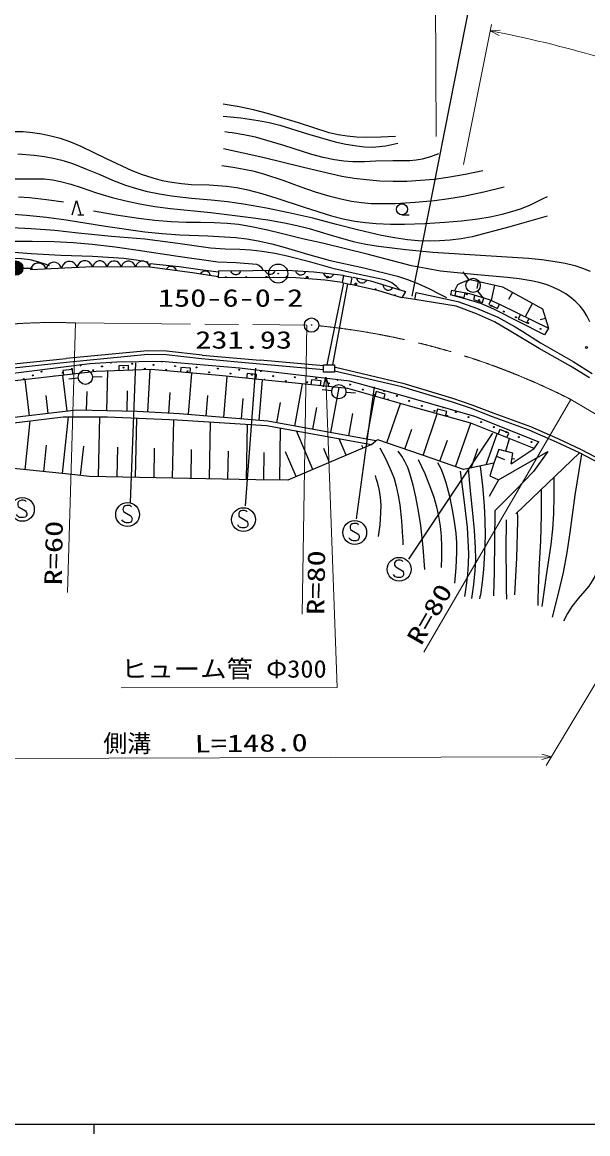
# Model space of a CAD drawing. Units: millimetres, scale not verified. Extents: x 40000 to 680000, y 20000 to 380000.
# Drawn here: x 160534 to 219507, y 204000 to 319906 of the extents above; entities that cross this region are included whole.
import ezdxf
from ezdxf.enums import TextEntityAlignment as Align

# ---------------------------------------------------------------- set-up
doc = ezdxf.new("R2010")
doc.units = ezdxf.units.MM
doc.header["$LTSCALE"] = 1000
doc.linetypes.add('CHAIN', pattern=[18.5, 12, -1.5, 3.5, -1.5])
for name, color, linetype, lineweight in [('M-BGD', 7, 'Continuous', 25), ('M-BGD-HTXT', 7, 'Continuous', 13), ('M-BMK', 2, 'CHAIN', 13), ('M-BMK-SRVR', 3, 'Continuous', 25), ('M-STR-STRC', 7, 'Continuous', 25), ('M-TTL-BAND', 7, 'Continuous', 25)]:
    doc.layers.add(name, color=color, linetype=linetype, lineweight=lineweight)
doc.styles.add('ＭＳ ゴシック', font='')
doc.styles.get('ＭＳ ゴシック').set_extended_font_data('MS Gothic')

# ---------------------------------------------------------------- blocks, each defined once
blk = doc.blocks.new('BUHIN2')
at = {"color": 7, "linetype": 'Continuous', "lineweight": 25}
blk.add_lwpolyline([(26, 894), (-68, 935), (-171, 936), (-301, 906), (-478, 827), (-609, 721), (-696, 579), (-714, 421), (-662, 287), (-618, 204), (-521, 110), (-413, 83), (369, 0), (484, -72), (593, -194), (643, -336), (651, -462), (617, -601), (463, -731), (200, -848), (78, -882), (-53, -879), (-182, -834), (-321, -738)], dxfattribs=at)
blk.add_circle((0, 0), 1244, dxfattribs=at)
blk = doc.blocks.new('BUHIN22')
at = {"color": 7, "linetype": 'Continuous', "lineweight": 25}
blk.add_line((438, -622), (986, -377), dxfattribs=at)
blk.add_lwpolyline([(-114, -868), (-306, 685), (722, -495)], dxfattribs=at)
blk = doc.blocks.new('BUHIN23')
at = {"color": 7, "linetype": 'Continuous', "lineweight": 25}
for radius in [746, 660, 574, 484, 398, 292, 202, 116, 22.5]:
    blk.add_circle((0, 0), radius, dxfattribs=at)
blk = doc.blocks.new('BUHIN25')
at = {"color": 7, "linetype": 'Continuous', "lineweight": 25}
blk.add_circle((0, 0), 746, dxfattribs=at)
blk = doc.blocks.new('BUHIN53')
at = {"color": 7, "linetype": 'Continuous', "lineweight": 25}
blk.add_lwpolyline([(455, 207), (466, 86), (452, -27), (411, -167), (336, -267), (244, -348), (103, -412), (-19, -429), (-144, -420), (-278, -360), (-373, -297), (-455, -207)], dxfattribs=at)
blk = doc.blocks.new('BUHIN67')
at = {"color": 7, "linetype": 'Continuous', "lineweight": 25}
blk.add_lwpolyline([(474, 158), (317, 632), (-632, 317), (-474, -158)], dxfattribs=at)
blk = doc.blocks.new('BUHIN70')
at = {"color": 7, "linetype": 'Continuous', "lineweight": 25}
blk.add_lwpolyline([(430, 254), (176, 685), (-685, 176), (-430, -254)], dxfattribs=at)
blk = doc.blocks.new('BUHIN76')
at = {"color": 7, "linetype": 'Continuous', "lineweight": 25}
blk.add_lwpolyline([(683, 299), (563, 434), (422, 531), (223, 623), (37, 639), (-146, 620), (-357, 527), (-495, 405), (-610, 258), (-677, 49), (-697, -118), (-683, -299)], dxfattribs=at)
blk = doc.blocks.new('BUHIN77')
at = {"color": 7, "linetype": 'Continuous', "lineweight": 25}
blk.add_lwpolyline([(724, 366), (586, 506), (427, 603), (205, 691), (2, 697), (-196, 665), (-420, 551), (-563, 411), (-678, 244), (-739, 13), (-751, -171), (-724, -366)], dxfattribs=at)

msp = doc.modelspace()

# ---------------------------------------------------------------- linework, layer by layer
at = {"layer": 'M-BGD'}
for p, q in [((200133, 299829), (200880, 299830)), ((173841, 294353), (173880, 294747)), ((173880, 294747), (176897, 294433)), ((176897, 294433), (179104, 294119)), ((160610, 294271), (161610, 294271)), ((167878, 294389), (161393, 294071)), ((173841, 294353), (167878, 294389)), ((178296, 293764), (173841, 294353)), ((180960, 293369), (178296, 293764)), ((179104, 294119), (180998, 293862)), ((181007, 293981), (180950, 293236)), ((186712, 293296), (180950, 293236)), ((181007, 293981), (188174, 294042)), ((189063, 293268), (186712, 293296)), ((188174, 294042), (190955, 293871)), ((192131, 293012), (189063, 293268)), ((190955, 293871), (194051, 293529)), ((194051, 293529), (193895, 292759)), ((194042, 293470), (193895, 292759)), ((194942, 293285), (194042, 293470)), ((194795, 292573), (194942, 293285)), ((195026, 293328), (196861, 292928)), ((207113, 293070), (206524, 293878)), ((193895, 292759), (192131, 293012)), ((192349, 284189), (194065, 292724)), ((194467, 292641), (192894, 284194)), ((193895, 292759), (194795, 292573)), ((197722, 291896), (194795, 292573)), ((196861, 292928), (200503, 291812)), ((205917, 292513), (205621, 291913)), ((206347, 292728), (205917, 292513)), ((207254, 293063), (206347, 292728)), ((207254, 293063), (210621, 292300)), ((208095, 292872), (207933, 292157)), ((209779, 292491), (209421, 290910)), ((210621, 292300), (214800, 290034)), ((200102, 291181), (197722, 291896)), ((200503, 291812), (200102, 291181)), ((201464, 290997), (200107, 291189)), ((201464, 290997), (201626, 291720)), ((205799, 290295), (201464, 290997)), ((201626, 291720), (205961, 290783)), ((205289, 291975), (205196, 291470)), ((206732, 291058), (205196, 291470)), ((205289, 291975), (207181, 291620)), ((208342, 290591), (206732, 291058)), ((207181, 291620), (209222, 291003)), ((208022, 291877), (208645, 291095)), ((209222, 291003), (210458, 290424)), ((211665, 291734), (211258, 290983)), ((207887, 289502), (205799, 290295)), ((205961, 290783), (207916, 290090)), ((207916, 290090), (210130, 289165)), ((209710, 289974), (208342, 290591)), ((215010, 287299), (209710, 289974)), ((210458, 290424), (215403, 288010)), ((213755, 290600), (212989, 289188)), ((214800, 290034), (215403, 288010)), ((209779, 288676), (207887, 289502)), ((211323, 287757), (209779, 288676)), ((210130, 289165), (211927, 288144)), ((215101, 289022), (214551, 288858)), ((214443, 285880), (211323, 287757)), ((211927, 288144), (212741, 287653)), ((212741, 287653), (214593, 286469)), ((215403, 288010), (215010, 287299)), ((214593, 286469), (217976, 284516)), ((173602, 285653), (165115, 284827)), ((173617, 285253), (165154, 284429)), ((175585, 285610), (173602, 285653)), ((175558, 285210), (173617, 285253)), ((179240, 284795), (175558, 285210)), ((179280, 285193), (175585, 285610)), ((179280, 285193), (185357, 284659)), ((217713, 284040), (214443, 285880)), ((154669, 283792), (165115, 284827)), ((165154, 284429), (154794, 283303)), ((156665, 282945), (167595, 284311)), ((167595, 284311), (170404, 284486)), ((170404, 284486), (175017, 284575)), ((175017, 284575), (183193, 283855)), ((185321, 284261), (179240, 284795)), ((191963, 283665), (185321, 284261)), ((191959, 284067), (185357, 284659)), ((191958, 284186), (193099, 284196)), ((191965, 283403), (191958, 284186)), ((193099, 284196), (193106, 283413)), ((219682, 282842), (217713, 284040)), ((217976, 284516), (219960, 283282)), ((168237, 283486), (156567, 282149)), ((165216, 279338), (164767, 283089)), ((167869, 282927), (168867, 282978)), ((173992, 283681), (168237, 283486)), ((169355, 279382), (169452, 283528)), ((173618, 279246), (173867, 283677)), ((181073, 283055), (173992, 283681)), ((177857, 278985), (178207, 283308)), ((194499, 281727), (181073, 283055)), ((181546, 278686), (181894, 282974)), ((183193, 283855), (194669, 282529)), ((193106, 283413), (191965, 283403)), ((200101, 281871), (193105, 283534)), ((193197, 283924), (200205, 282257)), ((161289, 278868), (160838, 282638)), ((166374, 282806), (165380, 282695)), ((185235, 278387), (185577, 282609)), ((188970, 277800), (189771, 282195)), ((192720, 277117), (193576, 281818)), ((201054, 279820), (194499, 281727)), ((194669, 282529), (200817, 280823)), ((205290, 280317), (200101, 281871)), ((200205, 282257), (205410, 280699)), ((163252, 279103), (163027, 280983)), ((167250, 279431), (167296, 281408)), ((171460, 279333), (171510, 281466)), ((175829, 279122), (175952, 281310)), ((179702, 278836), (179876, 280990)), ((183391, 278537), (183563, 280664)), ((192802, 281455), (191807, 281558)), ((194296, 281324), (195293, 281254)), ((196469, 276434), (197286, 280916)), ((200817, 280823), (207681, 278828)), ((205410, 280699), (207427, 280027)), ((166197, 279456), (154417, 278046)), ((172513, 279308), (166197, 279456)), ((187095, 278142), (187481, 280262)), ((190845, 277459), (191259, 279732)), ((198551, 276038), (199964, 280137)), ((207309, 278100), (201054, 279820)), ((207291, 279651), (205290, 280317)), ((209570, 278763), (207291, 279651)), ((207427, 280027), (209711, 279137)), ((155643, 277646), (164815, 278753)), ((160832, 273238), (161352, 278335)), ((164742, 272839), (165345, 278754)), ((164815, 278753), (169426, 278756)), ((168498, 272520), (168621, 278755)), ((169426, 278756), (176695, 278458)), ((172352, 272444), (172474, 278631)), ((176935, 279060), (172513, 279308)), ((176206, 272368), (176326, 278473)), ((176695, 278458), (186018, 277861)), ((186158, 278313), (176935, 279060)), ((180060, 272292), (180177, 278235)), ((197407, 276263), (186158, 278313)), ((194595, 276775), (195021, 279113)), ((202328, 274737), (203818, 279060)), ((207681, 278828), (214408, 276139)), ((213400, 277384), (209570, 278763)), ((209711, 279137), (213549, 277755)), ((183914, 272216), (184028, 277989)), ((186018, 277861), (196946, 275862)), ((187389, 272160), (187468, 277596)), ((190842, 273262), (189126, 277293)), ((200440, 275387), (201164, 277489)), ((205724, 273548), (207325, 278093)), ((213926, 275471), (207309, 278100)), ((208909, 273750), (210085, 277088)), ((216235, 276134), (213400, 277384)), ((213549, 277755), (216401, 276498)), ((196946, 275862), (188226, 272148)), ((194330, 274748), (193595, 276475)), ((196946, 275862), (197407, 276263)), ((197607, 276363), (197407, 276263)), ((203272, 274411), (197607, 276363)), ((204090, 274123), (204870, 276340)), ((210976, 275167), (211343, 276497)), ((213926, 275471), (214408, 276139)), ((218654, 274996), (216235, 276134)), ((216401, 276498), (218833, 275354)), ((162787, 273038), (163069, 275807)), ((166627, 272639), (166963, 275697)), ((170425, 272482), (170486, 275596)), ((174279, 272406), (174339, 275479)), ((178133, 272330), (178192, 275344)), ((181987, 272254), (182045, 275183)), ((185715, 272185), (185756, 275030)), ((189098, 272520), (187995, 275111)), ((192586, 274005), (191973, 275444)), ((196074, 275490), (195951, 275778)), ((207331, 273423), (208050, 275466)), ((210249, 275367), (209699, 273913)), ((210198, 272172), (215335, 275139)), ((211703, 274967), (210249, 275367)), ((211503, 273864), (213926, 275471)), ((211503, 273864), (211703, 274967)), ((212006, 268644), (218654, 274996)), ((215335, 275139), (213839, 273049)), ((221490, 273497), (218654, 274996)), ((218833, 275354), (221680, 273848)), ((165719, 272739), (155945, 273737)), ((206541, 273260), (203272, 274411)), ((209699, 273913), (206541, 273260)), ((209699, 273913), (209294, 272595)), ((209974, 274640), (210833, 274315)), ((211603, 274415), (211890, 274363)), ((167534, 272539), (165719, 272739)), ((184877, 272197), (167534, 272539)), ((209294, 272595), (210198, 272172)), ((213839, 273049), (211977, 271100)), ((188226, 272148), (184877, 272197)), ((210198, 272172), (209239, 270449)), ((211977, 271100), (209806, 268959)), ((209806, 268959), (209737, 262622)), ((209737, 262622), (209668, 260096))]:
    msp.add_line(p, q, dxfattribs=at)
for points in [[(199447, 308004), (197933, 307912), (196417, 307879), (195407, 307920), (194401, 308020), (193463, 308173), (192528, 308386), (189336, 309420), (186121, 310398), (184646, 310761), (183149, 311068), (182313, 311219), (181476, 311365)], [(181477, 310124), (183312, 309926), (185144, 309668), (186271, 309451), (187394, 309174), (190267, 308278), (193152, 307442), (194276, 307192), (195418, 307000), (196238, 306916), (197067, 306892), (197763, 306931), (198463, 307030), (199070, 307153), (199684, 307295)], [(157507, 308528), (160639, 308501), (161602, 308418), (162566, 308274), (163529, 308069), (164476, 307806), (165571, 307422), (166639, 306985), (169286, 305689), (171979, 304437), (173052, 304027), (174142, 303674), (175129, 303415), (176128, 303215), (177155, 303078), (178189, 303000), (180011, 302943), (181837, 302825), (182885, 302674), (183924, 302464), (185521, 302045), (187100, 301569), (189934, 300618), (192792, 299725), (193993, 299421), (195215, 299175), (196329, 299016), (197451, 298916), (198919, 298858), (200405, 298860), (202513, 298925), (204607, 299049), (206327, 299202), (208045, 299415), (209324, 299624), (210591, 299893), (211597, 300162), (212583, 300489), (213525, 300871), (214441, 301309), (214867, 301526), (215292, 301747)], [(203941, 306174), (203102, 305870), (202253, 305625), (201610, 305515), (200957, 305465), (199189, 305464), (197422, 305402), (196216, 305341), (195006, 305340), (194055, 305423), (193109, 305566), (191924, 305816), (190749, 306126), (187807, 307047), (184868, 307906), (183650, 308162), (182418, 308361), (182042, 308415), (181655, 308469)], [(215269, 299692), (211375, 298582), (207461, 297530), (206317, 297326), (205154, 297181), (204056, 297103), (202957, 297084), (201829, 297127), (200694, 297231), (199345, 297422), (197996, 297674), (195646, 298218), (193308, 298820), (190833, 299460), (188343, 300041), (185994, 300518), (183621, 300938), (181937, 301175), (180245, 301352), (178173, 301524), (176106, 301756), (174849, 301960), (173594, 302224), (172470, 302520), (171353, 302876), (169989, 303398), (168646, 303977), (167287, 304564), (165902, 305098), (164933, 305404), (163945, 305651), (162864, 305855), (161770, 305999), (160075, 306136)], [(181538, 306755), (185639, 305828), (189740, 304840), (191787, 304327), (193856, 303871), (195146, 303651), (196446, 303491), (197824, 303385), (199206, 303338), (200638, 303350), (202077, 303422), (203491, 303553), (204898, 303744), (206725, 304076), (208552, 304462)], [(210799, 302690), (208680, 302181), (206551, 301731), (205036, 301480), (203510, 301289), (201494, 301105), (199458, 300980), (198195, 300953), (196927, 300986), (195905, 301070), (194880, 301214), (193755, 301440), (192641, 301725), (191125, 302191), (189617, 302719), (187732, 303406), (185827, 304038), (184760, 304326), (183670, 304557), (182519, 304752), (181362, 304922)], [(159779, 303584), (162829, 303562), (163676, 303463), (164522, 303303), (165598, 303014), (166664, 302664), (168272, 302122), (169904, 301637), (171336, 301275), (172781, 300971), (174377, 300707), (175994, 300500), (180191, 300051), (184387, 299543), (186144, 299303), (187889, 299004), (189168, 298727), (190442, 298389), (192734, 297686), (195051, 297039), (196362, 296769), (197686, 296558), (200519, 296216), (203353, 295934), (208326, 295613), (213312, 295292), (214721, 295159), (216114, 294968), (217134, 294775), (218145, 294522), (218968, 294269), (219773, 293959)], [(164846, 301135), (163070, 301394), (161282, 301594), (160138, 301662)], [(159167, 299910), (160991, 299782), (163058, 299565), (165126, 299287), (169213, 298641), (173309, 298054), (175127, 297861), (176960, 297726), (179879, 297628), (182791, 297470), (183972, 297319), (185154, 297107), (186556, 296784), (187942, 296403), (190289, 295710), (192662, 295072), (196163, 294281), (199652, 293430), (200723, 293079), (201784, 292668), (202949, 292144), (204087, 291565), (204422, 291388), (204765, 291205)], [(219735, 288655), (219412, 289288), (219086, 289801), (218704, 290288), (218260, 290752), (217771, 291174), (217210, 291577), (216608, 291935), (215951, 292254), (215265, 292520), (214440, 292768), (213602, 292957), (212367, 293153), (211108, 293292), (207638, 293598), (204164, 293964), (202646, 294210), (201128, 294517), (196498, 295716), (191861, 296854), (189766, 297317), (187682, 297839), (185984, 298257), (184273, 298615), (183099, 298805), (181919, 298935), (180533, 299001), (179134, 299007), (177604, 299015), (176077, 299083), (174375, 299230), (172669, 299438), (170325, 299793), (167979, 300191)], [(199947, 291982), (199530, 292379), (199075, 292728), (198709, 292918), (198305, 293058), (195661, 293598), (193048, 294194), (190625, 294887), (188174, 295525), (186861, 295797), (185539, 296009), (184388, 296135), (183231, 296201), (181702, 296247), (180168, 296354), (176744, 296845), (173314, 297276), (169840, 297570), (166358, 297926), (163922, 298176), (161474, 298367), (159441, 298454)], [(159297, 297071), (161586, 297080), (163874, 297030), (165859, 296923), (167842, 296756), (170227, 296485), (172614, 296153), (176764, 295512), (180921, 294932), (182845, 294835), (184970, 294662), (185205, 294561), (185407, 294410), (185537, 294236), (185637, 294020)], [(145375, 295964), (147930, 295974), (150494, 296044), (152689, 296154), (154884, 296203), (156638, 296144), (158392, 296024), (161473, 295794), (164564, 295625), (167850, 295495), (171143, 295305), (172400, 295137), (173650, 294914)], [(145316, 295077), (149380, 295075), (153448, 295134), (156530, 295252), (159632, 295311), (160473, 295264), (161314, 295157), (162003, 295006), (162678, 294796), (163007, 294678), (163345, 294554)], [(175573, 294124), (175628, 294233), (175700, 294321), (175809, 294418), (175926, 294463), (176047, 294482), (176200, 294462), (176312, 294412), (176413, 294338), (176496, 294216), (176542, 294112), (176564, 293993)], [(179134, 293640), (179190, 293748), (179264, 293835), (179374, 293930), (179491, 293973), (179613, 293991), (179766, 293968), (179877, 293916), (179977, 293841), (180058, 293718), (180103, 293612), (180123, 293493)], [(190064, 293926), (190017, 293813), (189951, 293720), (189849, 293616), (189736, 293563), (189616, 293535), (189462, 293544), (189347, 293587), (189240, 293653), (189150, 293769), (189096, 293870), (189066, 293987)], [(193000, 293645), (192948, 293535), (192877, 293445), (192771, 293346), (192655, 293298), (192534, 293276), (192380, 293293), (192267, 293341), (192165, 293413), (192080, 293533), (192031, 293636), (192006, 293755)], [(196432, 293022), (196369, 292918), (196289, 292835), (196173, 292748), (196053, 292713), (195930, 292704), (195779, 292737), (195672, 292796), (195577, 292878), (195505, 293006), (195467, 293114), (195455, 293235)], [(199160, 292223), (199088, 292125), (199002, 292049), (198879, 291972), (198756, 291947), (198634, 291948), (198485, 291993), (198383, 292061), (198296, 292151), (198235, 292285), (198206, 292395), (198204, 292516)], [(205744, 291890), (205652, 291399), (206634, 291214), (206727, 291706)], [(207723, 291457), (207578, 290978), (208536, 290689), (208680, 291167)], [(209388, 290926), (209175, 290473), (210081, 290048), (210293, 290501)], [(212481, 289436), (212262, 288987), (213161, 288548), (213380, 288998)], [(171614, 283601), (171598, 284101), (170598, 284067), (170615, 283567)], [(178031, 283324), (178075, 283822), (177079, 283910), (177034, 283412)], [(191937, 281874), (192188, 282884), (192509, 281895)], [(198256, 280634), (198396, 281114), (197436, 281393), (197296, 280913)], [(204664, 278827), (204796, 279309), (203832, 279575), (203699, 279093)], [(211082, 276601), (211267, 277066), (210338, 277435), (210153, 276970)], [(197837, 275527), (198452, 274329), (199009, 273110), (199303, 272327), (199540, 271526), (199751, 270560), (199904, 269579), (200074, 267913), (200184, 266240), (200206, 265832), (200228, 265424)], [(202509, 262829), (202326, 265131), (202083, 267423), (201863, 268921), (201583, 270411), (201304, 271632), (200962, 272853), (200728, 273491), (200436, 274110), (200105, 274651), (199731, 275177)], [(215845, 257853), (216433, 260188), (216963, 262536), (217345, 264611), (217671, 266706), (218208, 270584), (218804, 274447), (218840, 274663), (218877, 274879)], [(201837, 274301), (202505, 272833), (203120, 271335), (203453, 270373), (203728, 269391), (203944, 268393), (204102, 267374), (204204, 266299), (204247, 265210), (204248, 264130), (204228, 263040)], [(205633, 261427), (205775, 263027), (205857, 264624), (205851, 265619), (205784, 266620), (205627, 267835), (205408, 269057), (205110, 270466), (204752, 271870), (204505, 272609), (204203, 273325), (204046, 273636), (203872, 273951)], [(208275, 273619), (208523, 271565), (208711, 269508), (208781, 267953), (208791, 266385), (208743, 264607), (208635, 262833), (208500, 261523), (208304, 260212), (208267, 259995), (208230, 259779)], [(197683, 266265), (197843, 267503), (197944, 268761), (197951, 269564), (197897, 270363), (197784, 271091), (197611, 271807), (197490, 272229), (197364, 272650)], [(206188, 273076), (206581, 270154), (206914, 267219), (207017, 265871), (207060, 264514), (207035, 263418), (206950, 262324), (206813, 261174), (206651, 260024)], [(207423, 259814), (207631, 261278), (207778, 262745), (207822, 263922), (207805, 265111), (207694, 266910), (207523, 268712), (207279, 271033), (207070, 273369)], [(215967, 272429), (215983, 270538), (215938, 268650), (215820, 267058), (215642, 265459), (215185, 262220), (214722, 258975)], [(214639, 271160), (214639, 268492), (214579, 265827), (214416, 262819), (214313, 259808), (214307, 259449), (214301, 259080)], [(226404, 270763), (226121, 269957), (225784, 269182), (225461, 268625), (225084, 268099), (222972, 265643), (220909, 263154), (220411, 262420), (219957, 261642), (219610, 261107), (219214, 260607), (218502, 259807), (217840, 258972), (217384, 258234), (216968, 257468)], [(210998, 268026), (210961, 264930), (210984, 261824), (211009, 260785), (211037, 259745)], [(211914, 260202), (212102, 264045), (212229, 267886), (212208, 268343), (212181, 268810)]]:
    msp.add_lwpolyline(points, dxfattribs=at)
for centre, radius in [((200133, 300403), 574), ((190248, 293309), 99.5), ((192370, 293327), 99.5), ((195330, 292613), 99.5), ((206902, 291540), 49.8), ((208182, 290939), 49.8), ((209463, 290339), 49.8), ((210743, 289738), 49.8), ((212023, 289137), 49.8), ((213304, 288537), 49.8), ((214584, 287936), 49.8), ((219385, 285995), 99.5), ((168852, 284022), 49.8), ((172002, 284292), 49.8), ((174235, 284166), 49.8), ((176467, 284040), 49.8), ((161632, 283085), 49.8), ((162550, 283481), 49.8), ((164783, 283355), 49.8), ((165701, 283751), 49.8), ((167934, 283626), 49.8), ((171084, 283896), 49.8), ((173317, 283770), 49.8), ((175549, 283644), 49.8), ((177782, 283518), 49.8), ((178700, 283914), 49.8), ((180014, 283392), 49.8), ((180933, 283788), 49.8), ((182247, 283266), 49.8), ((183165, 283662), 49.8), ((184479, 283140), 49.8), ((185398, 283537), 49.8), ((186712, 283015), 49.8), ((188944, 282889), 49.8), ((191177, 282763), 49.8), ((160714, 282689), 49.8), ((188026, 282492), 49.8), ((190259, 282367), 49.8), ((192491, 282241), 49.8), ((194724, 282115), 49.8), ((196038, 281593), 49.8), ((197352, 281071), 49.8), ((198271, 281467), 49.8), ((199585, 280945), 49.8), ((200899, 280423), 49.8), ((202214, 279901), 49.8), ((203528, 279379), 49.8), ((204842, 278857), 49.8), ((205760, 279253), 49.8), ((207075, 278731), 49.8), ((208389, 278209), 49.8), ((209703, 277687), 49.8), ((211018, 277165), 49.8), ((212332, 276643), 49.8), ((213646, 276121), 49.8)]:
    msp.add_circle(centre, radius, dxfattribs=at)
for centre, radius, start, end in [((181763, 293237), 99.5, 4.47055, 176.7285), ((183885, 293255), 99.5, 6.89328, 174.30576), ((186006, 293273), 99.5, 9.32738, 171.87167), ((188127, 293291), 99.5, 352.4075, 186.25698), ((197359, 291991), 99.5, 340.99094, 172.95177), ((199387, 291369), 99.5, 357.99226, 148.53594), ((166619, 284148), 49.8, 131.40608, 62.84498), ((169770, 284418), 49.8, 148.24199, 38.8962), ((175153, 284562), 49.8, 173.59513, 356.3396), ((163865, 282959), 49.8, 38.00711, 155.07082), ((185794, 282618), 49.8, 316.89932, 211.80288), ((193409, 282637), 49.8, 124.52147, 42.29205), ((198667, 280549), 49.8, 302.7583, 204.80656), ((204446, 279775), 49.8, 170.69898, 336.88745)]:
    msp.add_arc(centre, radius, start, end, dxfattribs=at)
at = {"layer": 'M-BGD-HTXT'}
for p, q in [((203691, 307999), (203591, 330101)), ((206545, 305059), (209479, 319677)), ((166078, 288548), (165268, 260430)), ((190201, 288327), (189718, 258191)), ((192188, 282884), (193360, 250521)), ((217750, 280565), (202402, 254227)), ((221810, 253469), (215182, 242412)), ((193360, 250521), (170839, 250510)), ((215715, 243300), (145109, 243113))]:
    msp.add_line(p, q, dxfattribs=at)
for points in [[(210266, 318530), (209346, 319017), (210384, 319090)], [(214714, 243585), (215715, 243300), (214715, 243012)]]:
    msp.add_lwpolyline(points, dxfattribs=at)
msp.add_arc((186769, 201152), 120007, 68.01196, 79.15601, dxfattribs=at)
at = {"layer": 'M-BMK'}
for p, q in [((166078, 288548), (190201, 288327)), ((268267, 250764), (217750, 280565))]:
    msp.add_line(p, q, dxfattribs=at)
for centre, radius, start, end in [((163784, 230203), 58391, 87.74878, 118.54639), ((184072, 214184), 74436, 63.09912, 84.31226)]:
    msp.add_arc(centre, radius, start, end, dxfattribs=at)
at = {"layer": 'M-BMK-SRVR'}
for centre, radius in [((187228, 293700), 995), ((187228, 293700), 30), ((190702, 288324), 746), ((190702, 288324), 22.5)]:
    msp.add_circle(centre, radius, dxfattribs=at)
at = {"layer": 'M-STR-STRC'}
for p, q in [((201204, 291331), (207427, 322884)), ((172328, 284373), (171792, 269824)), ((184850, 283837), (183779, 269467)), ((195383, 268128), (197257, 281874)), ((209574, 277054), (200827, 263933))]:
    msp.add_line(p, q, dxfattribs=at)
at = {"layer": 'M-TTL-BAND'}
for p, q in [((40000, 205000), (579000, 205000)), ((168000, 205000), (168000, 204000))]:
    msp.add_line(p, q, dxfattribs=at)

# ---------------------------------------------------------------- block references
at = {"layer": 'M-BGD', "rotation": 335.9687}
for name, p in [('BUHIN22', (166198, 300559)), ('BUHIN23', (159860, 294270)), ('BUHIN77', (162203, 294111)), ('BUHIN77', (163825, 294190)), ('BUHIN77', (165446, 294270)), ('BUHIN77', (167067, 294350)), ('BUHIN76', (168623, 294385)), ('BUHIN76', (170114, 294376)), ('BUHIN76', (171605, 294367)), ('BUHIN76', (173096, 294358)), ('BUHIN53', (186382, 294027)), ('BUHIN53', (182799, 293996)), ('BUHIN25', (207555, 292464)), ('BUHIN70', (165320, 283152)), ('BUHIN25', (167120, 282889)), ('BUHIN67', (184429, 282723)), ('BUHIN67', (191142, 282059)), ('BUHIN25', (193548, 281378))]:
    msp.add_blockref(name, p, dxfattribs=at)
at = {"layer": 'M-STR-STRC', "rotation": 335.9687}
for p in [(160546, 269110), (171525, 268575), (183601, 268039), (195204, 266700), (199845, 262862)]:
    msp.add_blockref('BUHIN2', p, dxfattribs=at)

# ---------------------------------------------------------------- texts
at = {"layer": 'M-BGD-HTXT', "style": 'ＭＳ ゴシック'}
for s, width, p in [('150-6-0-2', 1.35, (174679, 289692)), ('231.93', 1.35, (178577, 285318)), ('ヒューム管 Φ300', 1.1, (170839, 251010))]:
    msp.add_text(s, height=1833, dxfattribs=dict(at, width=width)).set_placement(p, align=Align.BOTTOM_LEFT)
at = {"layer": 'M-BGD-HTXT', "style": 'ＭＳ ゴシック', "width": 1.35}
for s, rotation, p in [('R=60', 89.2, (165225, 261168)), ('R=80', 89.2, (192582, 258087)), ('R=80', 60.2, (202609, 254543)), ('L=148.0', 0.7, (178531, 243201))]:
    msp.add_text(s, height=1833, rotation=rotation, dxfattribs=at).set_placement(p, align=Align.BOTTOM_LEFT)
at = {"layer": 'M-BGD-HTXT', "style": 'ＭＳ ゴシック'}
msp.add_text('側溝', height=1833, rotation=359.4, dxfattribs=at).set_placement((168969, 243271), align=Align.BOTTOM_LEFT)

doc.saveas('drawing.dxf')
